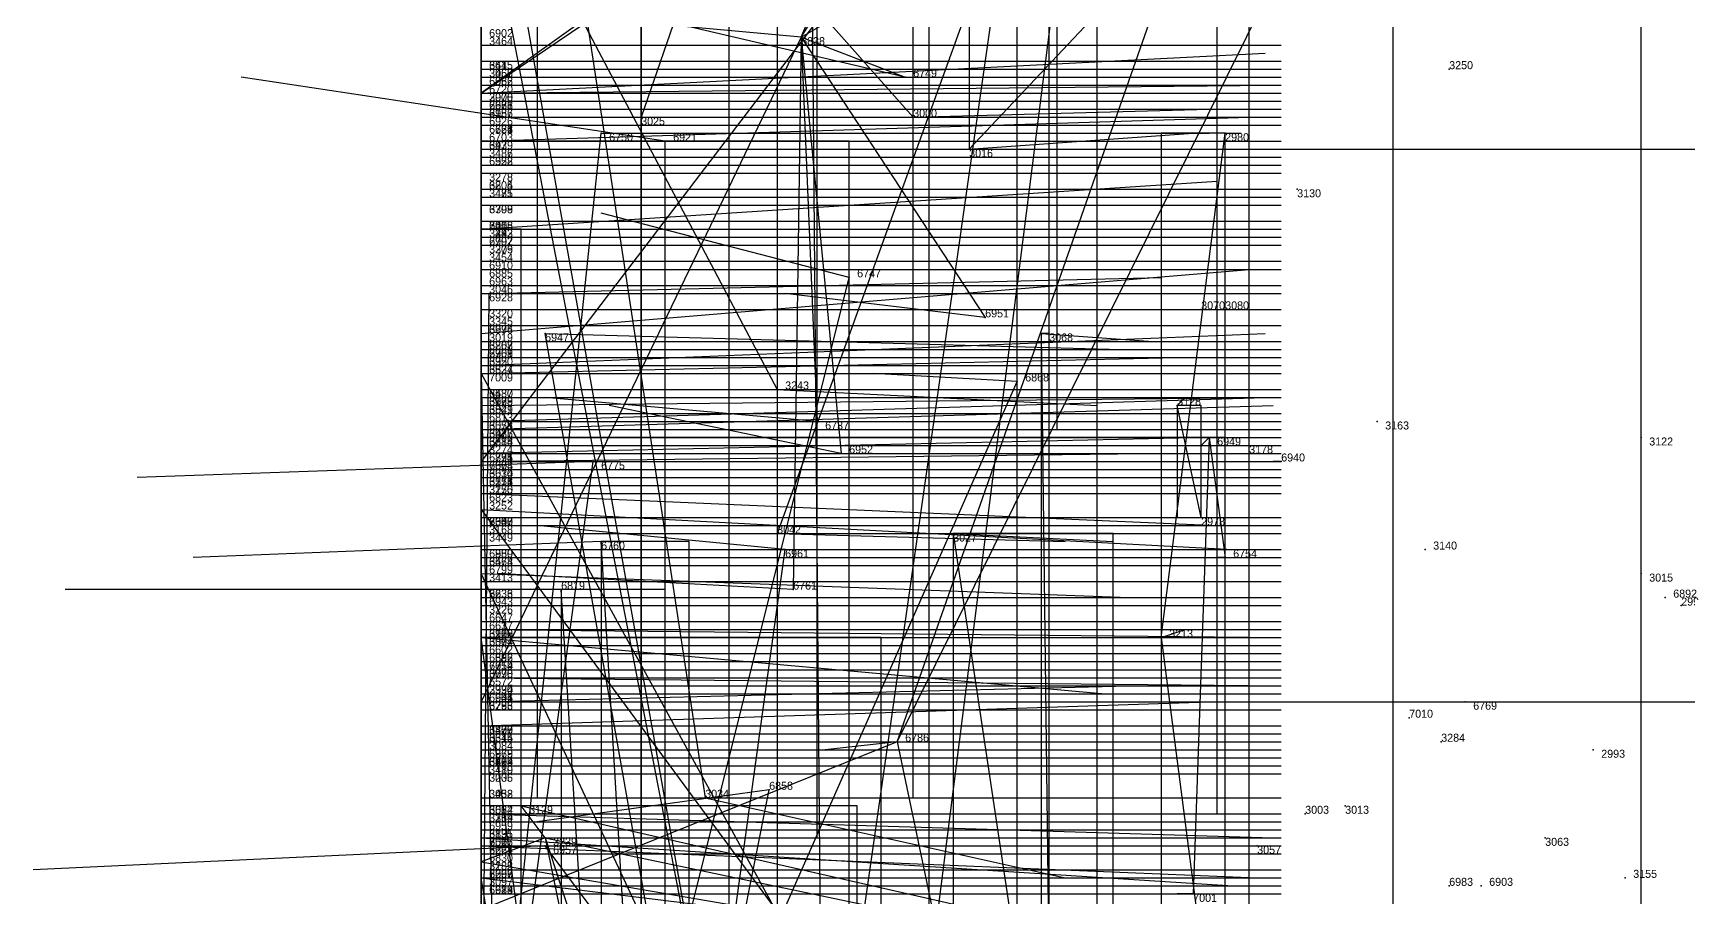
# Model space of a CAD drawing. Extents: x -0.07 to 1.1, y -0.07 to 1.1.
# Drawn here: x -0.056 to 0.151, y 0.7635 to 0.8715 of the extents above; entities that cross this region are included whole.
import ezdxf

# ---------------------------------------------------------------- set-up
doc = ezdxf.new("R2010")
doc.units = 0
for name, color, linetype in [('Clients', 3, 'CONTINUOUS'), ('Facilities', 3, 'CONTINUOUS'), ('Facilities_lines', 3, 'CONTINUOUS'), ('Min_max_boxes', 1, 'CONTINUOUS'), ('Normals', 1, 'CONTINUOUS'), ('Source_points', 5, 'CONTINUOUS'), ('Text', 3, 'CONTINUOUS')]:
    doc.layers.add(name, color=color, linetype=linetype)

msp = doc.modelspace()

# ---------------------------------------------------------------- linework, layer by layer
at = {"layer": 'Clients', "color": 5}
for p in [(0.053, 0.866, 1), (0, 0.864, 0.944), (0, 0.861, 0.924), (0.02, 0.861), (0.054, 0.861), (0.015, 0.859, 1), (0.093, 0.859), (0, 0.858, 0.952), (0.023, 0.858, 1), (0.061, 0.857), (0, 0.85, 0.912), (0, 0.847, 0.977), (0.046, 0.841, 1), (0, 0.84, 0.92), (0.001, 0.839, 1), (0.063, 0.836, 1), (0, 0.834, 0.951), (0.008, 0.834, 1), (0, 0.83, 0.944), (0.067, 0.828, 1), (0.037, 0.827), (0, 0.825, 0.05), (0.087, 0.825), (0, 0.823, 0.945), (0, 0.822, 0.928), (0.042, 0.823, 1), (0, 0.82, 0.049), (0, 0.819, 0.911), (0, 0.818, 1), (0.014, 0.818, 1), (0.045, 0.819, 1), (0, 0.814, 0.962), (0.015, 0.808, 1), (0.037, 0.809), (0.038, 0.807, 1), (0.093, 0.806, 1), (0, 0.804, 0.996), (0.01, 0.802, 1), (0.039, 0.802, 1), (0, 0.797, 0.924), (0, 0.796, 0.014), (0, 0.791, 0.071), (0, 0.788, 0.99), (0, 0.785, 0.973), (0.036, 0.777, 1), (0.005, 0.775), (0.028, 0.776), (0, 0.774, 0.069), (0, 0.771, 0.04), (0, 0.77, 0.049), (0.008, 0.77, 1), (0, 0.768, 0.015), (0, 0.766, 0.028), (0.089, 0.764, 1)]:
    msp.add_point(p, dxfattribs=at)
at = {"layer": 'Facilities', "color": 3}
for p in [(0, 0.87, 0.3), (0.04, 0.871, 1), (0, 0.868, 0.422), (0, 0.868, 0.669), (0, 0.867, 0.095), (0, 0.867, 0.419), (0, 0.866, 0.098), (0.121, 0.867), (0, 0.865, 0.653), (0, 0.865, 0.765), (0, 0.864, 0.093), (0, 0.864, 0.058), (0, 0.863, 0.598), (0, 0.862, 0.093), (0, 0.862, 0.528), (0, 0.861, 0.189), (0, 0.861, 0.821), (0, 0.86, 0.677), (0, 0.86, 0.68), (0, 0.86, 0.715), (0, 0.86, 0.825), (0, 0.858, 0.518), (0, 0.857, 0.259), (0, 0.857, 0.342), (0, 0.856, 0.425), (0, 0.855, 0.679), (0, 0.855, 0.897), (0, 0.854, 0.082), (0, 0.852, 0.129), (0, 0.852, 0.379), (0, 0.852, 0.833), (0, 0.851, 0.4), (0.102, 0.852), (0, 0.85, 0.422), (0, 0.848, 0.432), (0, 0.848, 0.551), (0, 0.847, 0.072), (0, 0.847, 0.459), (0, 0.846, 0.178), (0, 0.846, 0.45), (0, 0.846, 0.273), (0, 0.845, 0.149), (0, 0.845, 0.27), (0, 0.845, 0.722), (0, 0.843, 0.341), (0, 0.842, 0.866), (0, 0.842, 0.855), (0, 0.839, 0.201), (0, 0.837, 0.337), (0.09, 0.837), (0.093, 0.838), (0, 0.835, 0.146), (0, 0.835, 0.318), (0, 0.835, 0.669), (0, 0.833, 0.167), (0, 0.833, 0.17), (0, 0.833, 0.809), (0, 0.832, 0.188), (0, 0.832, 0.144), (0.07, 0.834), (0, 0.831, 0.403), (0, 0.831, 0.608), (0, 0.83, 0.302), (0, 0.83, 0.274), (0, 0.83, 0.579), (0, 0.829, 0.835), (0, 0.829, 0.999), (0, 0.827, 0.529), (0, 0.826, 0.13), (0, 0.826, 0.268), (0, 0.826, 0.531), (0, 0.826, 0.704), (0, 0.824, 0.349), (0, 0.824, 0.808), (0, 0.823, 0.704), (0, 0.822, 0.166), (0, 0.822, 0.227), (0.112, 0.823), (0, 0.821, 0.276), (0, 0.821, 0.409), (0, 0.821, 0.635), (0, 0.82, 0.246), (0, 0.82, 0.413), (0.091, 0.821, 1), (0.096, 0.82), (0.145, 0.821), (0, 0.819, 0.875), (0, 0.818, 0.572), (0.1, 0.818, 1), (0, 0.817, 0.118), (0, 0.817, 0.86), (0, 0.817, 0.806), (0, 0.816, 0.231), (0, 0.816, 0.751), (0, 0.816, 0.508), (0, 0.815, 0.225), (0, 0.815, 0.129), (0, 0.815, 0.498), (0, 0.814, 0.143), (0, 0.812, 0.044), (0, 0.811, 0.282), (0, 0.81, 0.485), (0, 0.81, 0.627), (0, 0.81, 0.803), (0.09, 0.811), (0, 0.809, 0.12), (0, 0.809, 0.278), (0.059, 0.809), (0, 0.807, 0.791), (0, 0.806, 0.792), (0.118, 0.807), (0, 0.805, 0.481), (0, 0.805, 0.723), (0, 0.803, 0.479), (0.145, 0.804), (0, 0.801, 0.148), (0, 0.801, 0.676), (0.148, 0.801, 1), (0, 0.8, 0.09), (0, 0.8, 0.907), (0.15, 0.8), (0, 0.798, 0.573), (0, 0.798, 0.75), (0, 0.797, 0.217), (0, 0.797, 0.132), (0, 0.797, 0.721), (0, 0.796, 0.365), (0, 0.796, 0.879), (0, 0.795, 0.145), (0.085, 0.796), (0, 0.794, 0.713), (0, 0.793, 0.649), (0, 0.793, 0.568), (0, 0.793, 0.85), (0, 0.792, 0.672), (0, 0.792, 0.865), (0, 0.791, 0.787), (0, 0.79, 0.411), (0, 0.79, 0.551), (0, 0.789, 0.238), (0, 0.789, 0.829), (0, 0.788, 0.644), (0, 0.788, 0.853), (0, 0.787, 0.18), (0, 0.787, 0.833), (0.123, 0.788, 1), (0, 0.785, 0.266), (0.116, 0.786, 1), (0, 0.784, 0.439), (0, 0.784, 0.312), (0, 0.784, 0.309), (0, 0.783, 0.436), (0, 0.783, 0.54), (0.052, 0.783, 1), (0.12, 0.783), (0, 0.782, 0.169), (0, 0.782, 0.816), (0, 0.781, 0.159), (0, 0.781, 0.264), (0, 0.781, 0.586), (0, 0.781, 0.877), (0.139, 0.782), (0, 0.78, 0.277), (0, 0.78, 0.33), (0, 0.779, 0.203), (0, 0.779, 0.227), (0, 0.779, 0.497), (0, 0.779, 0.402), (0, 0.776, 0.092), (0, 0.776, 0.335), (0.108, 0.775), (0, 0.774, 0.086), (0, 0.774, 0.161), (0, 0.774, 0.469), (0, 0.774, 0.737), (0, 0.774, 0.747), (0, 0.773, 0.816), (0, 0.772, 0.867), (0.103, 0.774), (0, 0.771, 0.838), (0, 0.77, 0.652), (0, 0.77, 0.507), (0, 0.77, 0.566), (0.008, 0.771), (0.097, 0.77), (0.133, 0.771), (0, 0.769, 0.134), (0, 0.769, 0.846), (0, 0.767, 0.122), (0, 0.766, 0.175), (0, 0.766, 0.124), (0, 0.766, 0.581), (0.143, 0.766), (0, 0.765, 0.592), (0, 0.765, 0.518), (0, 0.764, 0.883), (0.121, 0.765, 1), (0.125, 0.765, 1)]:
    msp.add_point(p, dxfattribs=at)
at = {"layer": 'Facilities_lines', "color": 3}
for p, q in [((0.04, 0.871, 1), (0.11, 0.983, 1)), ((0, 0.98, 0.86), (0, 0.822, 0.928)), ((0, 0.98, 0.911), (0, 0.83, 0.944)), ((0, 0.829, 0.999), (0, 0.977, 0.932)), ((0.04, 0.871, 1), (0.079, 0.964, 1)), ((0.04, 0.871, 1), (0.172, 0.948, 1)), ((0.142, 0.943), (0.061, 0.857)), ((0, 0.939, 0.128), (0, 0.774, 0.069)), ((0, 0.929, 0.887), (0, 0.797, 0.924)), ((0, 0.929, 0.887), (0, 0.84, 0.92)), ((0, 0.921, 0.861), (0, 0.85, 0.912)), ((0.041, 0.922), (0.02, 0.861)), ((0.041, 0.922), (0.043, 0.687)), ((0.077, 0.919, 1), (0, 0.818, 1)), ((0.077, 0.919, 1), (0, 0.864, 0.944)), ((0.077, 0.919, 1), (0.051, 0.714, 1)), ((0.007, 0.914), (0.028, 0.776)), ((0.007, 0.914), (0.054, 0.861)), ((0, 0.864, 0.058), (0.071, 0.912)), ((0.052, 0.783, 1), (0.114, 0.908, 1)), ((0, 0.812, 0.044), (0, 0.905, 0.006)), ((0, 0.897, 0.027), (0, 0.771, 0.04)), ((0, 0.897, 0.027), (0.037, 0.827)), ((0.052, 0.783, 1), (0.092, 0.897, 1)), ((0.029, 0.742, 1), (0, 0.892, 0.957)), ((0.029, 0.742, 1), (0.002, 0.894, 1)), ((0, 0.722, 0.923), (0, 0.891, 0.935)), ((0.066, 0.889), (0.037, 0.809)), ((0.066, 0.889), (0.047, 0.756)), ((0, 0.854, 0.082), (0, 0.88, 0.078)), ((0, 0.688, 0.01), (0, 0.878, 0.019)), ((0, 0.716, 0.995), (0, 0.876, 0.979)), ((0, 0.872, 0.065), (0, 0.693, 0.08)), ((0.04, 0.871, 1), (0, 0.788, 0.99)), ((0.04, 0.871, 1), (0.039, 0.802, 1)), ((0.04, 0.871, 1), (0.042, 0.823, 1)), ((0.04, 0.871, 1), (0.053, 0.866, 1)), ((0.04, 0.871, 1), (0.063, 0.836, 1)), ((0.04, 0.871, 1), (0.045, 0.819, 1)), ((0, 0.864, 0.058), (0, 0.674, 0.07)), ((0, 0.864, 0.058), (0, 0.82, 0.049)), ((0, 0.642, 0.941), (0, 0.861, 0.924)), ((0, 0.716, 0.995), (0.015, 0.859, 1)), ((0.085, 0.796), (0.093, 0.859)), ((0, 0.829, 0.999), (0, 0.858, 0.952)), ((0.023, 0.749, 1), (0.023, 0.858, 1)), ((0, 0.847, 0.072), (0, 0.791, 0.071)), ((0, 0.672, 0.969), (0, 0.847, 0.977)), ((0.023, 0.749, 1), (0.046, 0.841, 1)), ((0, 0.716, 0.995), (0.001, 0.839, 1)), ((0, 0.716, 0.995), (0, 0.834, 0.951)), ((0.023, 0.749, 1), (0.008, 0.834, 1)), ((0.07, 0.834), (0.071, 0.752)), ((0, 0.829, 0.999), (0, 0.823, 0.945)), ((0, 0.829, 0.999), (0.056, 0.727, 1)), ((0, 0.829, 0.999), (0.003, 0.676, 1)), ((0.029, 0.742, 1), (0.067, 0.828, 1)), ((0, 0.612, 0.068), (0, 0.825, 0.05)), ((0.09, 0.811), (0.087, 0.825)), ((0.091, 0.821, 1), (0, 0.819, 0.911)), ((0.091, 0.821, 1), (0.089, 0.764, 1)), ((0.091, 0.821, 1), (0.093, 0.806, 1)), ((0, 0.716, 0.995), (0.014, 0.818, 1)), ((0, 0.716, 0.995), (0, 0.814, 0.962)), ((0, 0.812, 0.044), (0, 0.689, 0.055)), ((0, 0.812, 0.044), (0, 0.717, 0.041)), ((0, 0.812, 0.044), (0, 0.718, 0.041)), ((0, 0.812, 0.044), (0.056, 0.736)), ((0, 0.812, 0.044), (0, 0.659, 0.061)), ((0, 0.812, 0.044), (0, 0.77, 0.049)), ((0.026, 0.624, 1), (0.015, 0.808, 1)), ((0.059, 0.809), (0.079, 0.676)), ((0.029, 0.742, 1), (0.038, 0.807, 1)), ((0.029, 0.742, 1), (0, 0.804, 0.996)), ((0.018, 0.674, 1), (0.01, 0.802, 1)), ((0.018, 0.66), (0, 0.796, 0.014)), ((0.085, 0.796), (0.092, 0.742)), ((0, 0.716, 0.995), (0, 0.785, 0.973)), ((0.052, 0.783, 1), (0, 0.762, 0.932)), ((0.052, 0.783, 1), (0.069, 0.702, 1)), ((0.029, 0.742, 1), (0.036, 0.777, 1)), ((0.008, 0.771), (0.005, 0.775)), ((0.008, 0.771), (0, 0.768, 0.015)), ((0.008, 0.771), (0.028, 0.673)), ((0.008, 0.771), (0.047, 0.652)), ((0.029, 0.742, 1), (0.008, 0.77, 1)), ((0.018, 0.66), (0, 0.766, 0.028))]:
    msp.add_line(p, q, dxfattribs=at)
at = {"layer": 'Min_max_boxes', "color": 1}
for p, q in [((0, 1), (0, 0.771)), ((0, 1, 0.125), (0, 0.771, 0.125)), ((0, 1, 0.064), (0, 0.774, 0.064)), ((0, 1, 0.204), (0, 0.774, 0.204)), ((0, 1, 0.815), (0, 0.822, 0.815)), ((0, 1, 0.928), (0, 0.822, 0.928)), ((0, 1, 0.939), (0, 0.714, 0.939)), ((0, 1, 1), (0, 0.714, 1)), ((0.042, 0.771), (0.042, 1)), ((0.042, 0.771, 0.125), (0.042, 1, 0.125)), ((0.061, 1), (0.061, 0.857)), ((0.061, 1, 0.047), (0.061, 0.857, 0.047)), ((0.072, 0.822, 0.815), (0.072, 1, 0.815)), ((0.072, 0.822, 0.928), (0.072, 1, 0.928)), ((0.092, 0.774, 0.064), (0.092, 1, 0.064)), ((0.092, 0.774, 0.204), (0.092, 1, 0.204)), ((0.037, 0.985), (0.037, 0.756)), ((0.037, 0.985), (0.037, 0.756)), ((0.145, 0.756), (0.145, 0.985)), ((0.145, 0.756), (0.145, 0.985)), ((0, 0.983, 0.99), (0, 0.788, 0.99)), ((0, 0.983, 1), (0, 0.788, 1)), ((0, 0.83, 0.745), (0, 0.98, 0.745)), ((0, 0.98, 0.745), (0, 0.83, 0.745)), ((0, 0.83, 0.944), (0, 0.98, 0.944)), ((0, 0.98, 0.944), (0, 0.83, 0.944)), ((0, 0.977, 0.932), (0, 0.676, 0.932)), ((0, 0.977, 1), (0, 0.676, 1)), ((0.056, 0.676, 0.932), (0.056, 0.977, 0.932)), ((0.056, 0.676, 1), (0.056, 0.977, 1)), ((0.02, 0.957), (0.02, 0.687)), ((0.02, 0.957), (0.02, 0.687)), ((0.096, 0.687), (0.096, 0.957)), ((0.096, 0.687), (0.096, 0.957)), ((0, 0.693, 0.065), (0, 0.941, 0.065)), ((0, 0.941, 0.065), (0, 0.693, 0.065)), ((0, 0.693, 0.241), (0, 0.941, 0.241)), ((0, 0.941, 0.241), (0, 0.693, 0.241)), ((0, 0.797, 0.851), (0, 0.94, 0.851)), ((0, 0.94, 0.851), (0, 0.797, 0.851)), ((0, 0.797, 0.925), (0, 0.94, 0.925)), ((0, 0.94, 0.925), (0, 0.797, 0.925)), ((0, 0.85, 0.861), (0, 0.921, 0.861)), ((0, 0.921, 0.861), (0, 0.85, 0.861)), ((0, 0.85, 0.912), (0, 0.921, 0.912)), ((0, 0.921, 0.912), (0, 0.85, 0.912)), ((0.007, 0.914), (0.007, 0.776)), ((0.007, 0.914), (0.007, 0.776)), ((0.054, 0.776), (0.054, 0.914)), ((0.054, 0.776), (0.054, 0.914)), ((0, 0.912), (0, 0.674)), ((0, 0.912, 0.07), (0, 0.674, 0.07)), ((0.071, 0.674), (0.071, 0.912)), ((0.071, 0.674, 0.07), (0.071, 0.912, 0.07)), ((0, 0.908, 0.932), (0, 0.702, 0.932)), ((0, 0.908, 1), (0, 0.702, 1)), ((0.114, 0.702, 0.932), (0.114, 0.908, 0.932)), ((0.114, 0.702, 1), (0.114, 0.908, 1)), ((0, 0.905), (0, 0.659)), ((0, 0.905, 0.061), (0, 0.659, 0.061)), ((0.056, 0.659), (0.056, 0.905)), ((0.056, 0.659, 0.061), (0.056, 0.905, 0.061)), ((0, 0.894, 0.957), (0, 0.705, 0.957)), ((0, 0.894, 1), (0, 0.705, 1)), ((0.067, 0.705, 0.957), (0.067, 0.894, 0.957)), ((0.067, 0.705, 1), (0.067, 0.894, 1)), ((0, 0.891, 0.92), (0, 0.624, 0.92)), ((0, 0.891, 1), (0, 0.624, 1)), ((0.077, 0.624, 0.92), (0.077, 0.891, 0.92)), ((0.077, 0.624, 1), (0.077, 0.891, 1)), ((0, 0.854, 0.078), (0, 0.88, 0.078)), ((0, 0.88, 0.078), (0, 0.854, 0.078)), ((0, 0.854, 0.082), (0, 0.88, 0.082)), ((0, 0.88, 0.082), (0, 0.854, 0.082)), ((0, 0.878), (0, 0.566)), ((0, 0.878, 0.043), (0, 0.566, 0.043)), ((0.031, 0.566), (0.031, 0.878)), ((0.031, 0.566, 0.043), (0.031, 0.878, 0.043)), ((0, 0.876, 0.95), (0, 0.566, 0.95)), ((0, 0.876, 1), (0, 0.566, 1)), ((0.02, 0.566, 0.95), (0.02, 0.876, 0.95)), ((0.02, 0.566, 1), (0.02, 0.876, 1)), ((0, 0.641, 0.924), (0, 0.861, 0.924)), ((0, 0.861, 0.924), (0, 0.861, 0.924)), ((0, 0.861, 0.924), (0, 0.641, 0.924)), ((0, 0.641, 0.944), (0, 0.861, 0.944)), ((0, 0.861, 0.944), (0, 0.861, 0.944)), ((0, 0.861, 0.944), (0, 0.641, 0.944)), ((0, 0.861, 0.924), (0, 0.861, 0.944)), ((0, 0.861, 0.924), (0, 0.861, 0.944)), ((0.093, 0.859), (0.085, 0.859)), ((0.085, 0.859), (0.085, 0.742)), ((0.093, 0.859), (0.085, 0.859)), ((0.085, 0.859), (0.085, 0.742)), ((0.085, 0.859), (0.085, 0.859)), ((0.093, 0.742), (0.093, 0.859)), ((0.093, 0.742), (0.093, 0.859)), ((0.093, 0.859), (0.093, 0.859)), ((0.046, 0.858, 0.973), (0, 0.858, 0.973)), ((0, 0.858, 0.973), (0, 0.531, 0.973)), ((0.046, 0.858, 1), (0, 0.858, 1)), ((0, 0.858, 1), (0, 0.531, 1)), ((0, 0.858, 0.973), (0, 0.858, 1)), ((0.046, 0.531, 0.973), (0.046, 0.858, 0.973)), ((0.046, 0.531, 1), (0.046, 0.858, 1)), ((0.046, 0.858, 0.973), (0.046, 0.858, 1)), ((0.061, 0.857), (0.21, 0.857)), ((0.061, 0.857, 0.047), (0.21, 0.857, 0.047)), ((0.061, 0.857), (0.061, 0.857, 0.047)), ((0, 0.854, 0.078), (0, 0.854, 0.078)), ((0, 0.854, 0.082), (0, 0.854, 0.082)), ((0, 0.854, 0.078), (0, 0.854, 0.082)), ((0, 0.854, 0.078), (0, 0.854, 0.082)), ((0, 0.85, 0.861), (0, 0.85, 0.861)), ((0, 0.85, 0.912), (0, 0.85, 0.912)), ((0, 0.85, 0.861), (0, 0.85, 0.912)), ((0, 0.85, 0.861), (0, 0.85, 0.912)), ((0, 0.791, 0.071), (0, 0.847, 0.071)), ((0, 0.847, 0.071), (0, 0.847, 0.071)), ((0, 0.847, 0.071), (0, 0.791, 0.071)), ((0, 0.791, 0.072), (0, 0.847, 0.072)), ((0, 0.847, 0.072), (0, 0.847, 0.072)), ((0, 0.847, 0.072), (0, 0.791, 0.072)), ((0, 0.847, 0.071), (0, 0.847, 0.072)), ((0, 0.847, 0.071), (0, 0.847, 0.072)), ((0.005, 0.847, 0.967), (0, 0.847, 0.967)), ((0, 0.847, 0.967), (0, 0.521, 0.967)), ((0.005, 0.847, 1), (0, 0.847, 1)), ((0, 0.847, 1), (0, 0.521, 1)), ((0, 0.847, 0.967), (0, 0.847, 1)), ((0.005, 0.521, 0.967), (0.005, 0.847, 0.967)), ((0.005, 0.521, 1), (0.005, 0.847, 1)), ((0.005, 0.847, 0.967), (0.005, 0.847, 1)), ((0.071, 0.834), (0.07, 0.834)), ((0.07, 0.834), (0.07, 0.752)), ((0.071, 0.834), (0.07, 0.834)), ((0.07, 0.834), (0.07, 0.752)), ((0.07, 0.834), (0.07, 0.834)), ((0.071, 0.752), (0.071, 0.834)), ((0.071, 0.752), (0.071, 0.834)), ((0.071, 0.834), (0.071, 0.834)), ((0, 0.83, 0.745), (0, 0.83, 0.745)), ((0, 0.83, 0.944), (0, 0.83, 0.944)), ((0, 0.83, 0.745), (0, 0.83, 0.944)), ((0, 0.83, 0.745), (0, 0.83, 0.944)), ((0, 0.612, 0.05), (0, 0.825, 0.05)), ((0, 0.825, 0.05), (0, 0.825, 0.05)), ((0, 0.825, 0.05), (0, 0.612, 0.05)), ((0, 0.612, 0.07), (0, 0.825, 0.07)), ((0, 0.825, 0.07), (0, 0.825, 0.07)), ((0, 0.825, 0.07), (0, 0.612, 0.07)), ((0, 0.825, 0.05), (0, 0.825, 0.07)), ((0, 0.825, 0.05), (0, 0.825, 0.07)), ((0.09, 0.825), (0.087, 0.825)), ((0.087, 0.825), (0.087, 0.811)), ((0.09, 0.825), (0.087, 0.825)), ((0.087, 0.825), (0.087, 0.811)), ((0.087, 0.825), (0.087, 0.825)), ((0.09, 0.811), (0.09, 0.825)), ((0.09, 0.811), (0.09, 0.825)), ((0.09, 0.825), (0.09, 0.825)), ((0, 0.822, 0.815), (0.072, 0.822, 0.815)), ((0, 0.822, 0.928), (0.072, 0.822, 0.928)), ((0, 0.822, 0.815), (0, 0.822, 0.928)), ((0.072, 0.822, 0.815), (0.072, 0.822, 0.928)), ((0.093, 0.821, 0.911), (0, 0.821, 0.911)), ((0, 0.821, 0.911), (0, 0.764, 0.911)), ((0.093, 0.821, 1), (0, 0.821, 1)), ((0, 0.821, 1), (0, 0.764, 1)), ((0, 0.821, 0.911), (0, 0.821, 1)), ((0.093, 0.764, 0.911), (0.093, 0.821, 0.911)), ((0.093, 0.764, 1), (0.093, 0.821, 1)), ((0.093, 0.821, 0.911), (0.093, 0.821, 1)), ((0.087, 0.811), (0.09, 0.811)), ((0.087, 0.811), (0.09, 0.811)), ((0.087, 0.811), (0.087, 0.811)), ((0.09, 0.811), (0.09, 0.811)), ((0.026, 0.808, 1), (0.015, 0.808, 1)), ((0.015, 0.808, 1), (0.015, 0.624, 1)), ((0.026, 0.808, 1), (0.015, 0.808, 1)), ((0.015, 0.808, 1), (0.015, 0.624, 1)), ((0.015, 0.808, 1), (0.015, 0.808, 1)), ((0.026, 0.624, 1), (0.026, 0.808, 1)), ((0.026, 0.624, 1), (0.026, 0.808, 1)), ((0.026, 0.808, 1), (0.026, 0.808, 1)), ((0.079, 0.809), (0.059, 0.809)), ((0.059, 0.809), (0.059, 0.676)), ((0.079, 0.809), (0.059, 0.809)), ((0.059, 0.809), (0.059, 0.676)), ((0.059, 0.809), (0.059, 0.809)), ((0.079, 0.676), (0.079, 0.809)), ((0.079, 0.676), (0.079, 0.809)), ((0.079, 0.809), (0.079, 0.809)), ((0.023, 0.802, 1), (0.01, 0.802, 1)), ((0.01, 0.802, 1), (0.01, 0.551, 1)), ((0.023, 0.802, 1), (0.01, 0.802, 1)), ((0.01, 0.802, 1), (0.01, 0.551, 1)), ((0.01, 0.802, 1), (0.01, 0.802, 1)), ((0.023, 0.551, 1), (0.023, 0.802, 1)), ((0.023, 0.551, 1), (0.023, 0.802, 1)), ((0.023, 0.802, 1), (0.023, 0.802, 1)), ((0, 0.797, 0.851), (0, 0.797, 0.851)), ((0, 0.797, 0.925), (0, 0.797, 0.925)), ((0, 0.797, 0.851), (0, 0.797, 0.925)), ((0, 0.797, 0.851), (0, 0.797, 0.925)), ((0.05, 0.796), (0, 0.796)), ((0, 0.796), (0, 0.52)), ((0.05, 0.796, 0.044), (0, 0.796, 0.044)), ((0, 0.796, 0.044), (0, 0.52, 0.044)), ((0, 0.796), (0, 0.796, 0.044)), ((0.05, 0.52), (0.05, 0.796)), ((0.05, 0.52, 0.044), (0.05, 0.796, 0.044)), ((0.05, 0.796), (0.05, 0.796, 0.044)), ((0, 0.791, 0.071), (0, 0.791, 0.071)), ((0, 0.791, 0.072), (0, 0.791, 0.072)), ((0, 0.791, 0.071), (0, 0.791, 0.072)), ((0, 0.791, 0.071), (0, 0.791, 0.072)), ((0, 0.788, 0.99), (0.172, 0.788, 0.99)), ((0, 0.788, 1), (0.172, 0.788, 1)), ((0, 0.788, 0.99), (0, 0.788, 1)), ((0.047, 0.775), (0, 0.775)), ((0, 0.775), (0, 0.652)), ((0.047, 0.775, 0.015), (0, 0.775, 0.015)), ((0, 0.775, 0.015), (0, 0.652, 0.015)), ((0, 0.775), (0, 0.775, 0.015)), ((0.007, 0.776), (0.054, 0.776)), ((0.007, 0.776), (0.054, 0.776)), ((0.007, 0.776), (0.007, 0.776)), ((0.047, 0.652), (0.047, 0.775)), ((0.047, 0.652, 0.015), (0.047, 0.775, 0.015)), ((0.047, 0.775), (0.047, 0.775, 0.015)), ((0.054, 0.776), (0.054, 0.776)), ((0, 0.774, 0.064), (0.092, 0.774, 0.064)), ((0, 0.774, 0.204), (0.092, 0.774, 0.204)), ((0, 0.774, 0.064), (0, 0.774, 0.204)), ((0.092, 0.774, 0.064), (0.092, 0.774, 0.204)), ((0, 0.771), (0.042, 0.771)), ((0, 0.771, 0.125), (0.042, 0.771, 0.125)), ((0, 0.771), (0, 0.771, 0.125)), ((0.042, 0.771), (0.042, 0.771, 0.125)), ((0, 0.764, 0.911), (0.093, 0.764, 0.911)), ((0, 0.764, 1), (0.093, 0.764, 1)), ((0, 0.764, 0.911), (0, 0.764, 1)), ((0.093, 0.764, 0.911), (0.093, 0.764, 1))]:
    msp.add_line(p, q, dxfattribs=at)
at = {"layer": 'Normals', "color": 1}
for p, q in [((0.04, 0.871, 1), (-0.004, 0.875, 1.09)), ((0.053, 0.866, 1), (0.023, 0.873, 1.095)), ((0, 0.87, 0.3), (0.1, 0.87, 0.3)), ((0, 0.864, 0.058), (0.098, 0.869, 0.08)), ((0, 0.868, 0.422), (0.1, 0.868, 0.422)), ((0, 0.868, 0.669), (0.1, 0.868, 0.669)), ((0.023, 0.858, 1), (-0.03, 0.866, 1.084)), ((0, 0.867, 0.095), (0.1, 0.867, 0.095)), ((0, 0.867, 0.419), (0.1, 0.867, 0.419)), ((0, 0.866, 0.098), (0.1, 0.866, 0.098)), ((0.121, 0.867), (0.121, 0.867, 0.1)), ((0, 0.865, 0.653), (0.1, 0.865, 0.653)), ((0, 0.864, 0.944), (0.099, 0.865, 0.928)), ((0, 0.865, 0.765), (0.1, 0.865, 0.765)), ((0, 0.864, 0.093), (0.1, 0.864, 0.093)), ((0, 0.863, 0.598), (0.1, 0.863, 0.598)), ((0, 0.862, 0.093), (0.1, 0.862, 0.093)), ((0, 0.862, 0.528), (0.1, 0.862, 0.528)), ((0, 0.861, 0.189), (0.1, 0.861, 0.189)), ((0, 0.861, 0.924), (0.1, 0.861, 0.919)), ((0, 0.858, 0.952), (0.096, 0.861, 0.924)), ((0, 0.861, 0.821), (0.1, 0.861, 0.821)), ((0.02, 0.861), (0.079, 0.861, 0.08)), ((0.054, 0.861), (0.091, 0.862, 0.093)), ((0, 0.86, 0.677), (0.1, 0.86, 0.677)), ((0, 0.86, 0.68), (0.1, 0.86, 0.68)), ((0, 0.86, 0.715), (0.1, 0.86, 0.715)), ((0, 0.86, 0.825), (0.1, 0.86, 0.825)), ((0.015, 0.859, 1), (0.091, 0.859, 0.934)), ((0.061, 0.857), (0.089, 0.859, 0.096)), ((0.093, 0.859), (0.095, 0.859, 0.1)), ((0, 0.858, 0.518), (0.1, 0.858, 0.518)), ((0, 0.857, 0.259), (0.1, 0.857, 0.259)), ((0, 0.857, 0.342), (0.1, 0.857, 0.342)), ((0, 0.856, 0.425), (0.1, 0.856, 0.425)), ((0, 0.855, 0.679), (0.1, 0.855, 0.679)), ((0, 0.855, 0.897), (0.1, 0.855, 0.897)), ((0, 0.854, 0.082), (0.1, 0.854, 0.084)), ((0, 0.847, 0.977), (0.092, 0.853, 0.939)), ((0, 0.852, 0.129), (0.1, 0.852, 0.129)), ((0, 0.852, 0.379), (0.1, 0.852, 0.379)), ((0, 0.852, 0.833), (0.1, 0.852, 0.833)), ((0, 0.851, 0.4), (0.1, 0.851, 0.4)), ((0.102, 0.852), (0.102, 0.852, 0.1)), ((0, 0.85, 0.422), (0.1, 0.85, 0.422)), ((0, 0.85, 0.912), (0.1, 0.85, 0.912)), ((0.046, 0.841, 1), (0.015, 0.849, 1.094)), ((0, 0.848, 0.432), (0.1, 0.848, 0.432)), ((0, 0.848, 0.551), (0.1, 0.848, 0.551)), ((0, 0.847, 0.072), (0.1, 0.847, 0.078)), ((0, 0.847, 0.459), (0.1, 0.847, 0.459)), ((0, 0.846, 0.178), (0.1, 0.846, 0.178)), ((0, 0.846, 0.45), (0.1, 0.846, 0.45)), ((0, 0.846, 0.273), (0.1, 0.846, 0.273)), ((0, 0.845, 0.149), (0.1, 0.845, 0.149)), ((0, 0.845, 0.27), (0.1, 0.845, 0.27)), ((0, 0.845, 0.722), (0.1, 0.845, 0.722)), ((0, 0.843, 0.341), (0.1, 0.843, 0.341)), ((0, 0.842, 0.866), (0.1, 0.842, 0.866)), ((0, 0.842, 0.855), (0.1, 0.842, 0.855)), ((0, 0.834, 0.951), (0.096, 0.842, 0.924)), ((0.001, 0.839, 1), (0.085, 0.841, 0.946)), ((0, 0.84, 0.92), (0.1, 0.84, 0.917)), ((0, 0.839, 0.201), (0.1, 0.839, 0.201)), ((0.063, 0.836, 1), (0.038, 0.839, 1.097)), ((0, 0.837, 0.337), (0.1, 0.837, 0.337)), ((0.09, 0.837), (0.09, 0.837, 0.1)), ((0.093, 0.838), (0.093, 0.838, 0.1)), ((0, 0.835, 0.146), (0.1, 0.835, 0.146)), ((0, 0.835, 0.318), (0.1, 0.835, 0.318)), ((0, 0.835, 0.669), (0.1, 0.835, 0.669)), ((0, 0.83, 0.944), (0.098, 0.834, 0.925)), ((0, 0.833, 0.167), (0.1, 0.833, 0.167)), ((0, 0.833, 0.17), (0.1, 0.833, 0.17)), ((0, 0.833, 0.809), (0.1, 0.833, 0.809)), ((0, 0.832, 0.188), (0.1, 0.832, 0.188)), ((0, 0.832, 0.144), (0.1, 0.832, 0.144)), ((0.008, 0.834, 1), (0.08, 0.832, 0.93)), ((0.07, 0.834), (0.084, 0.833, 0.099)), ((0, 0.831, 0.403), (0.1, 0.831, 0.403)), ((0, 0.831, 0.608), (0.1, 0.831, 0.608)), ((0, 0.829, 0.999), (0.087, 0.831, 0.949)), ((0, 0.83, 0.302), (0.1, 0.83, 0.302)), ((0, 0.83, 0.274), (0.1, 0.83, 0.274)), ((0, 0.83, 0.579), (0.1, 0.83, 0.579)), ((0, 0.829, 0.835), (0.1, 0.829, 0.835)), ((0.067, 0.828, 1), (0.049, 0.829, 1.098)), ((0, 0.827, 0.529), (0.1, 0.827, 0.529)), ((0, 0.826, 0.13), (0.1, 0.826, 0.13)), ((0, 0.825, 0.05), (0.098, 0.826, 0.071)), ((0, 0.826, 0.268), (0.1, 0.826, 0.268)), ((0, 0.826, 0.531), (0.1, 0.826, 0.531)), ((0, 0.826, 0.704), (0.1, 0.826, 0.704)), ((0, 0.823, 0.945), (0.098, 0.826, 0.925)), ((0.042, 0.823, 1), (0.008, 0.826, 1.094)), ((0.037, 0.827), (0.077, 0.825, 0.092)), ((0.087, 0.825), (0.088, 0.826, 0.1)), ((0, 0.822, 0.928), (0.099, 0.825, 0.917)), ((0, 0.824, 0.349), (0.1, 0.824, 0.349)), ((0, 0.824, 0.808), (0.1, 0.824, 0.808)), ((0.045, 0.819, 1), (0.016, 0.825, 1.095)), ((0, 0.823, 0.704), (0.1, 0.823, 0.704)), ((0, 0.822, 0.166), (0.1, 0.822, 0.166)), ((0, 0.822, 0.227), (0.1, 0.822, 0.227)), ((0.112, 0.823), (0.112, 0.823, 0.1)), ((0, 0.821, 0.276), (0.1, 0.821, 0.276)), ((0, 0.821, 0.409), (0.1, 0.821, 0.409)), ((0, 0.821, 0.635), (0.1, 0.821, 0.635)), ((0, 0.82, 0.049), (0.096, 0.82, 0.075)), ((0, 0.82, 0.246), (0.1, 0.82, 0.246)), ((0, 0.82, 0.413), (0.1, 0.82, 0.413)), ((0.091, 0.821, 1), (0.09, 0.82, 1.1)), ((0.096, 0.82), (0.096, 0.82, 0.1)), ((0.145, 0.821), (0.145, 0.821, 0.1)), ((0.014, 0.818, 1), (-0.043, 0.816, 1.082)), ((0, 0.818, 1), (0.083, 0.819, 0.944)), ((0, 0.819, 0.911), (0.1, 0.819, 0.91)), ((0, 0.819, 0.875), (0.1, 0.819, 0.875)), ((0, 0.818, 0.572), (0.1, 0.818, 0.572)), ((0.1, 0.818, 1), (0.099, 0.818, 1.1)), ((0, 0.817, 0.118), (0.1, 0.817, 0.118)), ((0, 0.817, 0.86), (0.1, 0.817, 0.86)), ((0, 0.817, 0.806), (0.1, 0.817, 0.806)), ((0, 0.816, 0.231), (0.1, 0.816, 0.231)), ((0, 0.816, 0.751), (0.1, 0.816, 0.751)), ((0, 0.816, 0.508), (0.1, 0.816, 0.508)), ((0, 0.815, 0.225), (0.1, 0.815, 0.225)), ((0, 0.815, 0.129), (0.1, 0.815, 0.129)), ((0, 0.815, 0.498), (0.1, 0.815, 0.498)), ((0, 0.814, 0.143), (0.1, 0.814, 0.143)), ((0, 0.814, 0.962), (0.092, 0.81, 0.923)), ((0, 0.812, 0.044), (0.094, 0.807, 0.078)), ((0, 0.811, 0.282), (0.1, 0.811, 0.282)), ((0, 0.81, 0.485), (0.1, 0.81, 0.485)), ((0, 0.81, 0.627), (0.1, 0.81, 0.627)), ((0, 0.81, 0.803), (0.1, 0.81, 0.803)), ((0.038, 0.807, 1), (0.007, 0.81, 1.095)), ((0.09, 0.811), (0.091, 0.811, 0.1)), ((0.015, 0.808, 1), (-0.036, 0.806, 1.086)), ((0, 0.809, 0.12), (0.1, 0.809, 0.12)), ((0, 0.809, 0.278), (0.1, 0.809, 0.278)), ((0.037, 0.809), (0.073, 0.808, 0.093)), ((0.059, 0.809), (0.079, 0.808, 0.098)), ((0, 0.807, 0.791), (0.1, 0.807, 0.791)), ((0, 0.806, 0.792), (0.1, 0.806, 0.792)), ((0.093, 0.806, 1), (0.092, 0.806, 1.1)), ((0.118, 0.807), (0.118, 0.807, 0.1)), ((0, 0.805, 0.481), (0.1, 0.805, 0.481)), ((0, 0.805, 0.723), (0.1, 0.805, 0.723)), ((0, 0.804, 0.996), (0.081, 0.801, 0.937)), ((0, 0.803, 0.479), (0.1, 0.803, 0.479)), ((0.039, 0.802, 1), (0.002, 0.804, 1.093)), ((0.145, 0.804), (0.145, 0.804, 0.1)), ((0.01, 0.802, 1), (-0.052, 0.802, 1.079)), ((0, 0.801, 0.148), (0.1, 0.801, 0.148)), ((0, 0.801, 0.676), (0.1, 0.801, 0.676)), ((0.148, 0.801, 1), (0.148, 0.801, 1.1)), ((0, 0.8, 0.09), (0.1, 0.8, 0.09)), ((0, 0.8, 0.907), (0.1, 0.8, 0.907)), ((0.15, 0.8), (0.15, 0.8, 0.1)), ((0, 0.798, 0.573), (0.1, 0.798, 0.573)), ((0, 0.798, 0.75), (0.1, 0.798, 0.75)), ((0, 0.797, 0.217), (0.1, 0.797, 0.217)), ((0, 0.797, 0.132), (0.1, 0.797, 0.132)), ((0, 0.797, 0.721), (0.1, 0.797, 0.721)), ((0, 0.797, 0.924), (0.1, 0.796, 0.921)), ((0.085, 0.796), (0.088, 0.797, 0.1)), ((0, 0.796, 0.014), (0.078, 0.789, 0.076)), ((0, 0.796, 0.365), (0.1, 0.796, 0.365)), ((0, 0.796, 0.879), (0.1, 0.796, 0.879)), ((0, 0.795, 0.145), (0.1, 0.795, 0.145)), ((0, 0.794, 0.713), (0.1, 0.794, 0.713)), ((0, 0.793, 0.649), (0.1, 0.793, 0.649)), ((0, 0.793, 0.568), (0.1, 0.793, 0.568)), ((0, 0.793, 0.85), (0.1, 0.793, 0.85)), ((0, 0.792, 0.672), (0.1, 0.792, 0.672)), ((0, 0.792, 0.865), (0.1, 0.792, 0.865)), ((0, 0.791, 0.071), (0.1, 0.79, 0.078)), ((0, 0.791, 0.787), (0.1, 0.791, 0.787)), ((0, 0.79, 0.411), (0.1, 0.79, 0.411)), ((0, 0.79, 0.551), (0.1, 0.79, 0.551)), ((0, 0.788, 0.99), (0.081, 0.79, 0.932)), ((0, 0.789, 0.238), (0.1, 0.789, 0.238)), ((0, 0.789, 0.829), (0.1, 0.789, 0.829)), ((0, 0.788, 0.644), (0.1, 0.788, 0.644)), ((0, 0.788, 0.853), (0.1, 0.788, 0.853)), ((0, 0.785, 0.973), (0.091, 0.788, 0.931)), ((0, 0.787, 0.18), (0.1, 0.787, 0.18)), ((0, 0.787, 0.833), (0.1, 0.787, 0.833)), ((0.123, 0.788, 1), (0.123, 0.788, 1.1)), ((0, 0.785, 0.266), (0.1, 0.785, 0.266)), ((0.116, 0.786, 1), (0.116, 0.786, 1.1)), ((0, 0.784, 0.439), (0.1, 0.784, 0.439)), ((0, 0.784, 0.312), (0.1, 0.784, 0.312)), ((0, 0.784, 0.309), (0.1, 0.784, 0.309)), ((0, 0.783, 0.436), (0.1, 0.783, 0.436)), ((0, 0.783, 0.54), (0.1, 0.783, 0.54)), ((0.052, 0.783, 1), (0.043, 0.782, 1.1)), ((0.12, 0.783), (0.12, 0.783, 0.1)), ((0, 0.782, 0.169), (0.1, 0.782, 0.169)), ((0, 0.782, 0.816), (0.1, 0.782, 0.816)), ((0, 0.781, 0.159), (0.1, 0.781, 0.159)), ((0, 0.781, 0.264), (0.1, 0.781, 0.264)), ((0, 0.781, 0.586), (0.1, 0.781, 0.586)), ((0, 0.781, 0.877), (0.1, 0.781, 0.877)), ((0.139, 0.782), (0.139, 0.782, 0.1)), ((0, 0.78, 0.277), (0.1, 0.78, 0.277)), ((0, 0.78, 0.33), (0.1, 0.78, 0.33)), ((0, 0.779, 0.203), (0.1, 0.779, 0.203)), ((0, 0.779, 0.227), (0.1, 0.779, 0.227)), ((0, 0.779, 0.497), (0.1, 0.779, 0.497)), ((0, 0.779, 0.402), (0.1, 0.779, 0.402)), ((0.036, 0.777, 1), (0.007, 0.773, 1.096)), ((0, 0.776, 0.092), (0.1, 0.776, 0.092)), ((0, 0.776, 0.335), (0.1, 0.776, 0.335)), ((0.005, 0.775), (0.071, 0.76, 0.074)), ((0.028, 0.776), (0.073, 0.766, 0.088)), ((0.108, 0.775), (0.108, 0.775, 0.1)), ((0, 0.774, 0.086), (0.1, 0.774, 0.087)), ((0, 0.774, 0.069), (0.099, 0.771, 0.081)), ((0, 0.774, 0.161), (0.1, 0.774, 0.161)), ((0, 0.774, 0.469), (0.1, 0.774, 0.469)), ((0, 0.774, 0.737), (0.1, 0.774, 0.737)), ((0, 0.774, 0.747), (0.1, 0.774, 0.747)), ((0, 0.773, 0.816), (0.1, 0.773, 0.816)), ((0, 0.772, 0.867), (0.1, 0.772, 0.867)), ((0.103, 0.774), (0.103, 0.774, 0.1)), ((0.008, 0.77, 1), (-0.056, 0.767, 1.077)), ((0, 0.771, 0.04), (0.094, 0.765, 0.072)), ((0, 0.771, 0.838), (0.1, 0.771, 0.838)), ((0, 0.77, 0.049), (0.097, 0.766, 0.074)), ((0, 0.77, 0.652), (0.1, 0.77, 0.652)), ((0, 0.77, 0.507), (0.1, 0.77, 0.507)), ((0, 0.77, 0.566), (0.1, 0.77, 0.566)), ((0.008, 0.771), (0.075, 0.757, 0.073)), ((0.097, 0.77), (0.097, 0.77, 0.1)), ((0.133, 0.771), (0.133, 0.771, 0.1)), ((0, 0.769, 0.134), (0.1, 0.769, 0.134)), ((0, 0.769, 0.846), (0.1, 0.769, 0.846)), ((0, 0.768, 0.015), (0.076, 0.755, 0.079)), ((0, 0.767, 0.122), (0.1, 0.767, 0.122)), ((0, 0.766, 0.175), (0.1, 0.766, 0.175)), ((0, 0.766, 0.124), (0.1, 0.766, 0.124)), ((0, 0.766, 0.028), (0.09, 0.755, 0.071)), ((0, 0.766, 0.581), (0.1, 0.766, 0.581)), ((0.143, 0.766), (0.143, 0.766, 0.1)), ((0, 0.765, 0.592), (0.1, 0.765, 0.592)), ((0, 0.765, 0.518), (0.1, 0.765, 0.518)), ((0, 0.764, 0.883), (0.1, 0.764, 0.883)), ((0.089, 0.764, 1), (0.087, 0.764, 1.1)), ((0.121, 0.765, 1), (0.121, 0.765, 1.1)), ((0.125, 0.765, 1), (0.125, 0.765, 1.1))]:
    msp.add_line(p, q, dxfattribs=at)
at = {"layer": 'Source_points', "color": 5}
for p in [(0, 0.87, 0.3), (0.04, 0.871, 1), (0, 0.868, 0.422), (0, 0.868, 0.669), (0, 0.867, 0.095), (0, 0.867, 0.419), (0, 0.866, 0.098), (0.053, 0.866, 1), (0.121, 0.867), (0, 0.865, 0.653), (0, 0.865, 0.765), (0, 0.864, 0.093), (0, 0.864, 0.058), (0, 0.864, 0.944), (0, 0.863, 0.598), (0, 0.862, 0.093), (0, 0.862, 0.528), (0, 0.861, 0.189), (0, 0.861, 0.924), (0, 0.861, 0.821), (0.02, 0.861), (0.054, 0.861), (0, 0.86, 0.677), (0, 0.86, 0.68), (0, 0.86, 0.715), (0, 0.86, 0.825), (0.015, 0.859, 1), (0.093, 0.859), (0, 0.858, 0.518), (0, 0.858, 0.952), (0, 0.857, 0.259), (0, 0.857, 0.342), (0.023, 0.858, 1), (0.061, 0.857), (0, 0.856, 0.425), (0, 0.855, 0.679), (0, 0.855, 0.897), (0, 0.854, 0.082), (0, 0.852, 0.129), (0, 0.852, 0.379), (0, 0.852, 0.833), (0, 0.851, 0.4), (0.102, 0.852), (0, 0.85, 0.422), (0, 0.85, 0.912), (0, 0.848, 0.432), (0, 0.848, 0.551), (0, 0.847, 0.072), (0, 0.847, 0.459), (0, 0.847, 0.977), (0, 0.846, 0.178), (0, 0.846, 0.45), (0, 0.846, 0.273), (0, 0.845, 0.149), (0, 0.845, 0.27), (0, 0.845, 0.722), (0, 0.843, 0.341), (0, 0.842, 0.866), (0, 0.842, 0.855), (0.046, 0.841, 1), (0, 0.84, 0.92), (0, 0.839, 0.201), (0.001, 0.839, 1), (0, 0.837, 0.337), (0.09, 0.837), (0.093, 0.838), (0, 0.835, 0.146), (0, 0.835, 0.318), (0, 0.835, 0.669), (0.063, 0.836, 1), (0, 0.834, 0.951), (0, 0.833, 0.167), (0, 0.833, 0.17), (0, 0.833, 0.809), (0, 0.832, 0.188), (0, 0.832, 0.144), (0.008, 0.834, 1), (0.07, 0.834), (0, 0.831, 0.403), (0, 0.831, 0.608), (0, 0.83, 0.302), (0, 0.83, 0.274), (0, 0.83, 0.579), (0, 0.83, 0.944), (0, 0.829, 0.835), (0, 0.829, 0.999), (0.067, 0.828, 1), (0, 0.827, 0.529), (0, 0.826, 0.13), (0, 0.826, 0.268), (0, 0.826, 0.531), (0, 0.826, 0.704), (0.037, 0.827), (0, 0.825, 0.05), (0, 0.824, 0.349), (0, 0.824, 0.808), (0.087, 0.825), (0, 0.823, 0.704), (0, 0.823, 0.945), (0, 0.822, 0.166), (0, 0.822, 0.227), (0, 0.822, 0.928), (0.042, 0.823, 1), (0.112, 0.823), (0, 0.821, 0.276), (0, 0.821, 0.409), (0, 0.821, 0.635), (0, 0.82, 0.049), (0, 0.82, 0.246), (0, 0.82, 0.413), (0.091, 0.821, 1), (0.096, 0.82), (0.145, 0.821), (0, 0.819, 0.911), (0, 0.819, 0.875), (0, 0.818, 0.572), (0, 0.818, 1), (0.014, 0.818, 1), (0.045, 0.819, 1), (0.1, 0.818, 1), (0, 0.817, 0.118), (0, 0.817, 0.86), (0, 0.817, 0.806), (0, 0.816, 0.231), (0, 0.816, 0.751), (0, 0.816, 0.508), (0, 0.815, 0.225), (0, 0.815, 0.129), (0, 0.815, 0.498), (0, 0.814, 0.143), (0, 0.814, 0.962), (0, 0.812, 0.044), (0, 0.811, 0.282), (0, 0.81, 0.485), (0, 0.81, 0.627), (0, 0.81, 0.803), (0.09, 0.811), (0, 0.809, 0.12), (0, 0.809, 0.278), (0.015, 0.808, 1), (0.037, 0.809), (0.059, 0.809), (0, 0.807, 0.791), (0, 0.806, 0.792), (0.038, 0.807, 1), (0.093, 0.806, 1), (0.118, 0.807), (0, 0.805, 0.481), (0, 0.805, 0.723), (0, 0.804, 0.996), (0, 0.803, 0.479), (0.145, 0.804), (0, 0.801, 0.148), (0, 0.801, 0.676), (0.01, 0.802, 1), (0.039, 0.802, 1), (0.148, 0.801, 1), (0, 0.8, 0.09), (0, 0.8, 0.907), (0.15, 0.8), (0, 0.798, 0.573), (0, 0.798, 0.75), (0, 0.797, 0.217), (0, 0.797, 0.132), (0, 0.797, 0.721), (0, 0.797, 0.924), (0, 0.796, 0.014), (0, 0.796, 0.365), (0, 0.796, 0.879), (0, 0.795, 0.145), (0.085, 0.796), (0, 0.794, 0.713), (0, 0.793, 0.649), (0, 0.793, 0.568), (0, 0.793, 0.85), (0, 0.792, 0.672), (0, 0.792, 0.865), (0, 0.791, 0.071), (0, 0.791, 0.787), (0, 0.79, 0.411), (0, 0.79, 0.551), (0, 0.789, 0.238), (0, 0.789, 0.829), (0, 0.788, 0.644), (0, 0.788, 0.853), (0, 0.788, 0.99), (0, 0.787, 0.18), (0, 0.787, 0.833), (0.123, 0.788, 1), (0, 0.785, 0.266), (0, 0.785, 0.973), (0.116, 0.786, 1), (0, 0.784, 0.439), (0, 0.784, 0.312), (0, 0.784, 0.309), (0, 0.783, 0.436), (0, 0.783, 0.54), (0.052, 0.783, 1), (0.12, 0.783), (0, 0.782, 0.169), (0, 0.782, 0.816), (0, 0.781, 0.159), (0, 0.781, 0.264), (0, 0.781, 0.586), (0, 0.781, 0.877), (0.139, 0.782), (0, 0.78, 0.277), (0, 0.78, 0.33), (0, 0.779, 0.203), (0, 0.779, 0.227), (0, 0.779, 0.497), (0, 0.779, 0.402), (0.036, 0.777, 1), (0, 0.776, 0.092), (0, 0.776, 0.335), (0.005, 0.775), (0.028, 0.776), (0.108, 0.775), (0, 0.774, 0.086), (0, 0.774, 0.069), (0, 0.774, 0.161), (0, 0.774, 0.469), (0, 0.774, 0.737), (0, 0.774, 0.747), (0, 0.773, 0.816), (0, 0.772, 0.867), (0.103, 0.774), (0, 0.771, 0.04), (0, 0.771, 0.838), (0, 0.77, 0.049), (0, 0.77, 0.652), (0, 0.77, 0.507), (0, 0.77, 0.566), (0.008, 0.771), (0.008, 0.77, 1), (0.097, 0.77), (0.133, 0.771), (0, 0.769, 0.134), (0, 0.769, 0.846), (0, 0.768, 0.015), (0, 0.767, 0.122), (0, 0.766, 0.175), (0, 0.766, 0.124), (0, 0.766, 0.028), (0, 0.766, 0.581), (0.143, 0.766), (0, 0.765, 0.592), (0, 0.765, 0.518), (0, 0.764, 0.883), (0.089, 0.764, 1), (0.121, 0.765, 1), (0.125, 0.765, 1)]:
    msp.add_point(p, dxfattribs=at)

# ---------------------------------------------------------------- texts
at = {"layer": 'Text', "color": 3}
for s, p in [('6902', (0.001, 0.871, 0.769)), ('3464', (0.001, 0.87, 0.3)), ('6838', (0.04, 0.87, 1)), ('3415', (0.001, 0.867, 0.422)), ('6645', (0.001, 0.867, 0.669)), ('3250', (0.121, 0.867)), ('3052', (0.001, 0.866, 0.098)), ('3055', (0.001, 0.866, 0.095)), ('3467', (0.001, 0.866, 0.419)), ('6582', (0.001, 0.865, 0.653)), ('6966', (0.001, 0.865, 0.765)), ('6749', (0.054, 0.866, 1)), ('3008', (0.001, 0.863, 0.058)), ('6720', (0.001, 0.864, 0.944)), ('2970', (0.001, 0.863, 0.093)), ('2976', (0.001, 0.862, 0.093)), ('6588', (0.001, 0.862, 0.528)), ('6661', (0.001, 0.862, 0.598)), ('3187', (0.001, 0.861, 0.189)), ('6956', (0.001, 0.861, 0.821)), ('6926', (0.001, 0.86, 0.924)), ('3025', (0.02, 0.86)), ('3000', (0.054, 0.861)), ('6524', (0.001, 0.859, 0.677)), ('6561', (0.001, 0.859, 0.68)), ('6656', (0.001, 0.859, 0.715)), ('6722', (0.001, 0.859, 0.825)), ('6703', (0.001, 0.858, 0.518)), ('6750', (0.016, 0.858, 1)), ('6921', (0.024, 0.858, 1)), ('2980', (0.093, 0.858)), ('3479', (0.001, 0.857, 0.259)), ('3486', (0.001, 0.856, 0.425)), ('3487', (0.001, 0.856, 0.342)), ('6939', (0.001, 0.857, 0.952)), ('3016', (0.061, 0.856)), ('6522', (0.001, 0.855, 0.679)), ('6958', (0.001, 0.855, 0.897)), ('3278', (0.001, 0.853, 0.082)), ('3205', (0.001, 0.852, 0.129)), ('6804', (0.001, 0.852, 0.833)), ('3475', (0.001, 0.851, 0.379)), ('3481', (0.001, 0.851, 0.4)), ('3130', (0.102, 0.851)), ('3309', (0.001, 0.849, 0.422)), ('6798', (0.001, 0.849, 0.912)), ('3468', (0.001, 0.847, 0.432)), ('3242', (0.001, 0.846, 0.072)), ('3392', (0.001, 0.846, 0.459)), ('3432', (0.001, 0.846, 0.45)), ('3493', (0.001, 0.846, 0.273)), ('6608', (0.001, 0.847, 0.551)), ('7015', (0.001, 0.847, 0.977)), ('3279', (0.001, 0.844, 0.149)), ('3305', (0.001, 0.844, 0.27)), ('2992', (0.001, 0.845, 0.178)), ('6707', (0.001, 0.845, 0.722)), ('3454', (0.001, 0.843, 0.341)), ('6910', (0.001, 0.842, 0.855)), ('6885', (0.001, 0.841, 0.866)), ('6963', (0.001, 0.84, 0.92)), ('6747', (0.047, 0.841, 1)), ('3046', (0.001, 0.839, 0.201)), ('6928', (0.001, 0.838, 1)), ('3320', (0.001, 0.836, 0.337)), ('6951', (0.063, 0.836, 1)), ('3070', (0.09, 0.837)), ('3080', (0.093, 0.837)), ('3345', (0.001, 0.835, 0.318)), ('3074', (0.001, 0.834, 0.146)), ('6694', (0.001, 0.834, 0.669)), ('6996', (0.001, 0.834, 0.951)), ('3019', (0.001, 0.833, 0.167)), ('3202', (0.001, 0.832, 0.144)), ('3268', (0.001, 0.832, 0.17)), ('3358', (0.001, 0.831, 0.403)), ('6857', (0.001, 0.832, 0.809)), ('2969', (0.001, 0.831, 0.188)), ('6701', (0.001, 0.831, 0.608)), ('6947', (0.008, 0.833, 1)), ('3068', (0.071, 0.833)), ('3350', (0.001, 0.83, 0.274)), ('3324', (0.001, 0.829, 0.302)), ('6920', (0.001, 0.83, 0.944)), ('6527', (0.001, 0.829, 0.579)), ('6834', (0.001, 0.829, 0.835)), ('7009', (0.001, 0.828, 0.999)), ('3243', (0.038, 0.827)), ('6868', (0.068, 0.828, 1)), ('3480', (0.001, 0.826, 0.268)), ('3078', (0.001, 0.825, 0.13)), ('3165', (0.001, 0.825, 0.05)), ('6537', (0.001, 0.826, 0.529)), ('6563', (0.001, 0.825, 0.531)), ('6599', (0.001, 0.825, 0.704)), ('3128', (0.087, 0.825)), ('3521', (0.001, 0.824, 0.349)), ('6849', (0.001, 0.824, 0.808)), ('6813', (0.001, 0.823, 0.945)), ('3053', (0.001, 0.822, 0.227)), ('3036', (0.001, 0.821, 0.166)), ('3427', (0.001, 0.821, 0.276)), ('3436', (0.001, 0.821, 0.409)), ('6575', (0.001, 0.822, 0.704)), ('6975', (0.001, 0.821, 0.928)), ('6737', (0.043, 0.822, 1)), ('3163', (0.113, 0.822)), ('3218', (0.001, 0.82, 0.049)), ('3384', (0.001, 0.82, 0.413)), ('3274', (0.001, 0.819, 0.246)), ('6535', (0.001, 0.82, 0.635)), ('6952', (0.046, 0.819, 1)), ('6949', (0.092, 0.82, 1)), ('3178', (0.096, 0.819)), ('3122', (0.146, 0.82)), ('6774', (0.001, 0.818, 1)), ('6791', (0.001, 0.818, 0.911)), ('6855', (0.001, 0.818, 0.875)), ('6674', (0.001, 0.817, 0.572)), ('6864', (0.001, 0.817, 0.86)), ('7008', (0.001, 0.817, 0.806)), ('6775', (0.015, 0.817, 1)), ('6940', (0.1, 0.818, 1)), ('3014', (0.001, 0.816, 0.118)), ('3171', (0.001, 0.815, 0.129)), ('3256', (0.001, 0.815, 0.231)), ('3514', (0.001, 0.815, 0.498)), ('6630', (0.001, 0.816, 0.508)), ('6558', (0.001, 0.815, 0.751)), ('3150', (0.001, 0.814, 0.225)), ('3275', (0.001, 0.814, 0.143)), ('6823', (0.001, 0.813, 0.962)), ('3252', (0.001, 0.812, 0.044)), ('3307', (0.001, 0.81, 0.282)), ('3347', (0.001, 0.81, 0.485)), ('3168', (0.001, 0.809, 0.12)), ('6668', (0.001, 0.81, 0.627)), ('7030', (0.001, 0.81, 0.803)), ('3042', (0.037, 0.809)), ('2978', (0.09, 0.81)), ('3449', (0.001, 0.808, 0.278)), ('6760', (0.015, 0.807, 1)), ('3027', (0.059, 0.808)), ('3140', (0.119, 0.807)), ('3478', (0.001, 0.805, 0.481)), ('6859', (0.001, 0.806, 0.792)), ('6980', (0.001, 0.806, 0.791)), ('6564', (0.001, 0.805, 0.723)), ('6961', (0.038, 0.806, 1)), ('6754', (0.094, 0.806, 1)), ('3413', (0.001, 0.803, 0.479)), ('6799', (0.001, 0.804, 0.996)), ('6819', (0.01, 0.802, 1)), ('6761', (0.039, 0.802, 1)), ('3015', (0.146, 0.803)), ('3233', (0.001, 0.801, 0.148)), ('6636', (0.001, 0.801, 0.676)), ('6943', (0.001, 0.8, 0.907)), ('6892', (0.149, 0.801, 1)), ('2996', (0.15, 0.8)), ('3226', (0.001, 0.799, 0.09)), ('6647', (0.001, 0.798, 0.75)), ('3106', (0.001, 0.796, 0.217)), ('3210', (0.001, 0.796, 0.014)), ('3260', (0.001, 0.796, 0.132)), ('6617', (0.001, 0.797, 0.721)), ('6637', (0.001, 0.797, 0.573)), ('6922', (0.001, 0.796, 0.924)), ('3213', (0.086, 0.796)), ('3094', (0.001, 0.795, 0.145)), ('3304', (0.001, 0.795, 0.365)), ('6874', (0.001, 0.795, 0.879)), ('6602', (0.001, 0.794, 0.713)), ('6692', (0.001, 0.793, 0.568)), ('6886', (0.001, 0.793, 0.85)), ('6659', (0.001, 0.792, 0.649)), ('7014', (0.001, 0.792, 0.865)), ('3090', (0.001, 0.791, 0.071)), ('6598', (0.001, 0.791, 0.672)), ('6778', (0.001, 0.791, 0.787)), ('6572', (0.001, 0.79, 0.551)), ('3334', (0.001, 0.789, 0.411)), ('2990', (0.001, 0.789, 0.238)), ('6646', (0.001, 0.788, 0.644)), ('6904', (0.001, 0.788, 0.99)), ('6931', (0.001, 0.788, 0.829)), ('3253', (0.001, 0.787, 0.18)), ('6785', (0.001, 0.787, 0.833)), ('6796', (0.001, 0.787, 0.853)), ('7010', (0.116, 0.786, 1)), ('6769', (0.124, 0.787, 1)), ('3300', (0.001, 0.784, 0.266)), ('3357', (0.001, 0.784, 0.439)), ('3409', (0.001, 0.784, 0.312)), ('3425', (0.001, 0.784, 0.309)), ('6875', (0.001, 0.784, 0.973)), ('3315', (0.001, 0.783, 0.436)), ('3084', (0.001, 0.782, 0.169)), ('6644', (0.001, 0.783, 0.54)), ('6786', (0.053, 0.783, 1)), ('3284', (0.12, 0.783)), ('3224', (0.001, 0.78, 0.159)), ('3314', (0.001, 0.78, 0.277)), ('3394', (0.001, 0.78, 0.264)), ('3405', (0.001, 0.78, 0.33)), ('6869', (0.001, 0.781, 0.816)), ('6978', (0.001, 0.781, 0.877)), ('6689', (0.001, 0.78, 0.586)), ('2993', (0.14, 0.781)), ('3410', (0.001, 0.779, 0.497)), ('3489', (0.001, 0.779, 0.402)), ('3035', (0.001, 0.778, 0.203)), ('3206', (0.001, 0.778, 0.227)), ('3038', (0.001, 0.776, 0.092)), ('3452', (0.001, 0.776, 0.335)), ('3034', (0.028, 0.776)), ('6858', (0.036, 0.777, 1)), ('3054', (0.001, 0.774, 0.086)), ('3189', (0.001, 0.773, 0.069)), ('3264', (0.001, 0.773, 0.161)), ('3364', (0.001, 0.773, 0.469)), ('6532', (0.001, 0.774, 0.737)), ('6662', (0.001, 0.774, 0.747)), ('3129', (0.006, 0.774)), ('3003', (0.103, 0.774)), ('3013', (0.108, 0.774)), ('3195', (0.001, 0.771, 0.04)), ('6959', (0.001, 0.772, 0.816)), ('6831', (0.001, 0.771, 0.867)), ('3017', (0.001, 0.77, 0.049)), ('3221', (0.001, 0.769, 0.134)), ('6525', (0.001, 0.77, 0.652)), ('6565', (0.001, 0.77, 0.507)), ('7007', (0.001, 0.77, 0.838)), ('6664', (0.001, 0.769, 0.566)), ('3239', (0.009, 0.77)), ('6957', (0.009, 0.769, 1)), ('3057', (0.097, 0.769)), ('3063', (0.133, 0.77)), ('3135', (0.001, 0.767, 0.015)), ('3282', (0.001, 0.767, 0.122)), ('6830', (0.001, 0.768, 0.846)), ('3067', (0.001, 0.766, 0.175)), ('3209', (0.001, 0.766, 0.028)), ('3097', (0.001, 0.765, 0.124)), ('6696', (0.001, 0.766, 0.581)), ('6983', (0.121, 0.765, 1)), ('6903', (0.126, 0.765, 1)), ('3155', (0.144, 0.766)), ('6614', (0.001, 0.764, 0.592)), ('6683', (0.001, 0.764, 0.518)), ('6929', (0.001, 0.764, 0.883)), ('7001', (0.089, 0.763, 1))]:
    msp.add_text(s, height=0.001, dxfattribs=at).set_placement(p)

doc.saveas('drawing.dxf')
